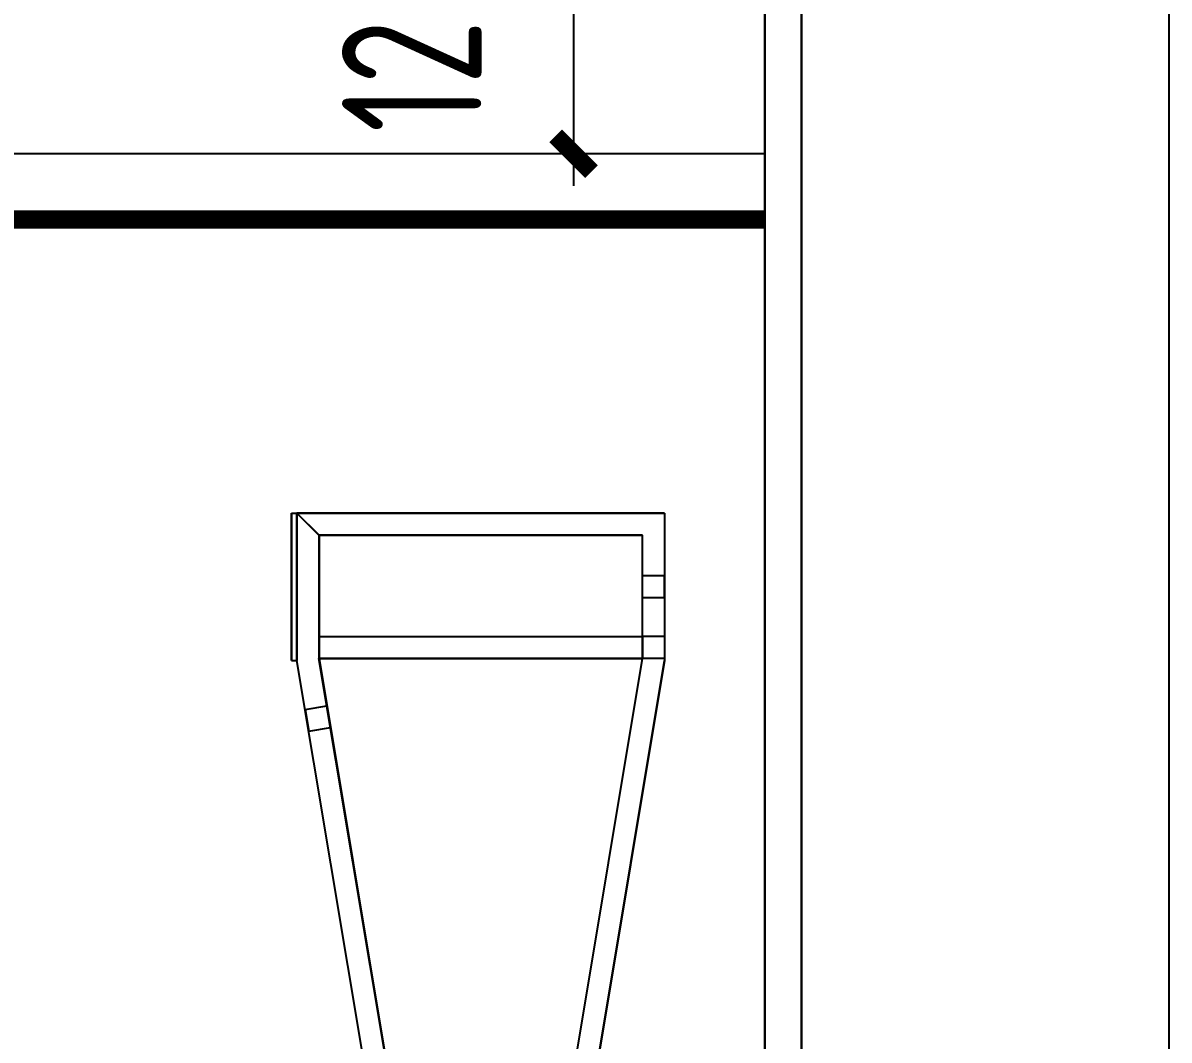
# Model space of a CAD drawing. Extents: x 11992 to 29481, y -6727 to 6811.
# Drawn here: x 25176 to 25800, y 3009 to 3562 of the extents above; entities that cross this region are included whole.
import ezdxf

# ---------------------------------------------------------------- set-up
doc = ezdxf.new("R2010")
doc.units = 0
doc.header["$MEASUREMENT"] = 0
doc.layers.get('0').update_dxf_attribs({"color": 8, "linetype": 'CONTINUOUS'})
doc.layers.get('Defpoints').update_dxf_attribs({"color": 8, "linetype": 'CONTINUOUS'})
for name, color, linetype in [('FF-FINISH【完成面】', 8, 'CONTINUOUS'), ('WALL', 8, 'CONTINUOUS'), ('zoylight 4标注', 9, 'CONTINUOUS')]:
    doc.layers.add(name, color=color, linetype=linetype)
doc.layers.add('zoylight 1灯带', color=1, linetype='CONTINUOUS', lineweight=30)
doc.styles.add('CCD-DIM', font='archs.shx', dxfattribs={"width": 0.8})
doc.styles.add('XZC', font='SIMPLEX.SHX', dxfattribs={"width": 0.7, "bigfont": 'hztxt.shx'})
doc.linetypes.add('LED_LINE', pattern='A,12.7,-5.08,["LED",XZC,S=2.54,R=0,X=-2.54,Y=-1.27],-6.35', length=24.13)
doc.dimstyles.new('zoylight_DIM_40', dxfattribs={"dimscale": 40, "dimtxt": 1.9, "dimasz": 0.4, "dimexe": 0.5, "dimexo": 0.5, "dimgap": 0.5, "dimtad": 1, "dimdec": 0, "dimrnd": 5, "dimzin": 12, "dimdsep": 46, "dimtxsty": 'CCD-DIM', "dimblk": 'CCD_Dimension_Tick', "dimcen": 0.125, "dimclrd": 44, "dimclre": 44, "dimclrt": 50, "dimadec": 0, "dimazin": 0, "dimtfac": 1, "dimtdec": 0, "dimtmove": 2, "dimatfit": 3, "dimldrblk": 'CCD_Leader_Dot', "dimfxl": 0, "dimtvp": 1, "dimtolj": 1, "dimtzin": 0, "dimarcsym": 0})

# ---------------------------------------------------------------- blocks, each defined once
blk = doc.blocks.new('CCD_Dimension_Tick')
at = {"color": 0, "linetype": 'ByBlock'}
for p, q in [((-1.091, 0), (0, 0)), ((0, 0), (1.091, 0))]:
    blk.add_line(p, q, dxfattribs=at)
at = {"color": 0, "linetype": 'Continuous', "const_width": 0.608}
blk.add_lwpolyline([(-0.61, -0.61), (0.61, 0.61)], dxfattribs=at)
blk = doc.blocks.new('*D16')
at = {"layer": 'Defpoints', "color": 0, "linetype": 'Continuous'}
for p in [(25579.62, 3610.55), (25475.59, 3490.55), (25579.62, 3490.55)]:
    blk.add_point(p, dxfattribs=at)
at = {"layer": 'zoylight 4标注', "color": 44, "lineweight": -2}
for p, q in [((25559.62, 3610.55), (25455.59, 3610.55)), ((25475.59, 3594.55), (25475.59, 3506.55))]:
    blk.add_line(p, q, dxfattribs=at)
at = {"layer": 'zoylight 4标注', "color": 44, "linetype": 'Continuous', "lineweight": -2}
blk.add_line((25559.62, 3490.55), (25455.59, 3490.55), dxfattribs=at)
at = {"layer": 'zoylight 4标注', "color": 44, "linetype": 'Continuous', "lineweight": -2, "xscale": 16, "yscale": 16, "zscale": 16}
for p, rotation in [((25475.59, 3610.55), 90), ((25475.59, 3490.55), 270)]:
    blk.add_blockref('CCD_Dimension_Tick', p, dxfattribs=dict(at, rotation=rotation))
at = {"layer": 'zoylight 4标注', "color": 50, "linetype": 'Continuous', "insert": (25387.59, 3550.55), "char_height": 76, "attachment_point": 5, "rotation": 90, "style": 'CCD-DIM'}
blk.add_mtext('\\A1;120', dxfattribs=at)
blk = doc.blocks.new('CCD_Leader_Dot')
at = {"color": 0, "linetype": 'ByBlock'}
blk.add_line((-5, 0), (-10, 0), dxfattribs=at)
at = {"color": 0, "linetype": 'ByBlock', "const_width": 5}
blk.add_lwpolyline([(-2.5, 0, 1), (2.5, 0, 1)], format="xyb", close=True, dxfattribs=at)

msp = doc.modelspace()

# ---------------------------------------------------------------- linework, layer by layer
for p, q in [((25599.62, 3630.6, 559.57), (25599.62, 730.58, 559.57)), ((25599.62, 3630.6, 329.57), (25599.62, 730.58, 329.57)), ((25599.62, 3630.6, -40.43), (25599.62, 730.6, -40.43)), ((25599.62, 3630.6, 329.57), (25599.62, 730.6, 329.57)), ((25599.62, 730.53, -2440.43), (25599.62, 3630.6, -2440.43)), ((25599.62, 730.58, 559.57), (25599.62, 3630.6, 559.57)), ((25599.62, 3630.6, -2440.43), (25599.62, 730.58, -2440.43)), ((25599.62, 3630.6, -2440.43), (25599.62, 730.58, -2440.43)), ((25599.62, 3630.6, -2640.43), (25599.62, 730.58, -2640.43)), ((25579.62, 3490.55), (19119.62, 3490.55)), ((25322.08, 3295.03, -1799.25), (25322.08, 3215.03, -1799.25)), ((25322.08, 3295.03, -2173.25), (25322.08, 3215.03, -2173.25)), ((25322.08, 3295.03, -2173.25), (25322.08, 3295.03, -1799.25)), ((25322.08, 3295.03, -1799.25), (25325.09, 3295.03, -1799.25)), ((25322.08, 3295.03, -2173.25), (25325.08, 3295.03, -2173.25)), ((25322.08, 3295.03, -2173.25), (25322.08, 3295.03, -1799.25)), ((25322.08, 3295.03, -2173.25), (25322.08, 3215.03, -2173.25)), ((25322.08, 3215.03, -1799.25), (25322.08, 3295.03, -1799.25)), ((25322.09, 3295.03, -551.24), (25322.09, 3215.03, -551.24)), ((25322.09, 3295.03, -925.25), (25322.09, 3215.03, -925.25)), ((25322.09, 3295.03, -925.25), (25322.09, 3295.03, -551.24)), ((25322.09, 3295.03, -551.24), (25325.09, 3295.03, -551.24)), ((25322.09, 3295.03, -925.25), (25325.09, 3295.03, -925.25)), ((25322.09, 3295.03, -925.25), (25322.09, 3295.03, -551.24)), ((25322.09, 3295.03, -925.25), (25322.09, 3215.03, -925.25)), ((25322.09, 3215.03, -551.24), (25322.09, 3295.03, -551.24)), ((25322.09, 3295.03, -1175.25), (25322.09, 3215.03, -1175.25)), ((25322.09, 3295.03, -1549.25), (25322.09, 3215.03, -1549.25)), ((25322.09, 3295.03, -1549.25), (25322.09, 3295.03, -1175.25)), ((25322.09, 3295.03, -1175.25), (25325.09, 3295.03, -1175.25)), ((25322.09, 3295.03, -1549.25), (25325.09, 3295.03, -1549.25)), ((25322.09, 3295.03, -1549.25), (25322.09, 3295.03, -1175.25)), ((25322.09, 3295.03, -1549.25), (25322.09, 3215.03, -1549.25)), ((25322.09, 3215.03, -1175.25), (25322.09, 3295.03, -1175.25)), ((25325.08, 3215.03, -2173.25), (25325.08, 3295.03, -2173.25)), ((25325.09, 3295.03, -1799.25), (25325.08, 3295.03, -2173.25)), ((25325.08, 3215.03, -2161.25), (25325.08, 3295.03, -2161.25)), ((25325.08, 3295.03, -2161.25), (25525.08, 3295.03, -2161.25)), ((25337.08, 3283.03, -2161.25), (25325.08, 3295.03, -2161.25)), ((25325.08, 3215.03, -2173.25), (25325.08, 3295.03, -2173.25)), ((25525.08, 3295.03, -2173.25), (25325.08, 3295.03, -2173.25)), ((25337.08, 3283.03, -2173.25), (25325.08, 3295.03, -2173.25)), ((25325.08, 3295.03, -2161.25), (25325.08, 3295.03, -2173.25)), ((25325.08, 3215.03, -2423.25), (25325.08, 3295.03, -2423.25)), ((25325.08, 3295.03, -2423.25), (25525.08, 3295.03, -2423.25)), ((25337.08, 3283.03, -2423.25), (25325.08, 3295.03, -2423.25)), ((25325.08, 3215.03, -2435.25), (25325.08, 3295.03, -2435.25)), ((25525.08, 3295.03, -2435.25), (25325.08, 3295.03, -2435.25)), ((25337.08, 3283.03, -2435.25), (25325.08, 3295.03, -2435.25)), ((25325.08, 3295.03, -2423.25), (25325.08, 3295.03, -2435.25)), ((25325.09, 3215.03, -289.24), (25325.09, 3295.03, -289.24)), ((25325.09, 3295.03, -289.24), (25525.09, 3295.03, -289.24)), ((25337.09, 3283.03, -289.24), (25325.09, 3295.03, -289.24)), ((25325.09, 3215.03, -301.24), (25325.09, 3295.03, -301.24)), ((25525.09, 3295.03, -301.24), (25325.09, 3295.03, -301.24)), ((25337.09, 3283.03, -301.24), (25325.09, 3295.03, -301.24)), ((25325.09, 3295.03, -289.24), (25325.09, 3295.03, -301.24)), ((25325.09, 3215.03, -551.24), (25325.09, 3295.03, -551.24)), ((25325.09, 3295.03, -551.24), (25525.09, 3295.03, -551.25)), ((25337.09, 3283.03, -551.24), (25325.09, 3295.03, -551.24)), ((25325.09, 3215.03, -563.24), (25325.09, 3295.03, -563.24)), ((25525.09, 3295.03, -563.25), (25325.09, 3295.03, -563.24)), ((25337.09, 3283.03, -563.24), (25325.09, 3295.03, -563.24)), ((25325.09, 3295.03, -551.24), (25325.09, 3295.03, -563.24)), ((25325.09, 3295.03, -551.24), (25325.09, 3215.03, -551.24)), ((25325.09, 3215.03, -925.25), (25325.09, 3295.03, -925.25)), ((25325.09, 3295.03, -551.24), (25325.09, 3295.03, -925.25)), ((25325.09, 3215.03, -913.25), (25325.09, 3295.03, -913.25)), ((25325.09, 3295.03, -913.25), (25525.09, 3295.03, -913.25)), ((25337.09, 3283.03, -913.25), (25325.09, 3295.03, -913.25)), ((25325.09, 3215.03, -925.25), (25325.09, 3295.03, -925.25)), ((25525.09, 3295.03, -925.25), (25325.09, 3295.03, -925.25)), ((25337.09, 3283.03, -925.25), (25325.09, 3295.03, -925.25)), ((25325.09, 3295.03, -913.25), (25325.09, 3295.03, -925.25)), ((25325.09, 3215.03, -1175.25), (25325.09, 3295.03, -1175.25)), ((25325.09, 3295.03, -1175.25), (25525.09, 3295.03, -1175.25)), ((25337.09, 3283.03, -1175.25), (25325.09, 3295.03, -1175.25)), ((25325.09, 3215.03, -1187.25), (25325.09, 3295.03, -1187.25)), ((25525.09, 3295.03, -1187.25), (25325.09, 3295.03, -1187.25)), ((25337.09, 3283.03, -1187.25), (25325.09, 3295.03, -1187.25)), ((25325.09, 3295.03, -1175.25), (25325.09, 3295.03, -1187.25)), ((25325.09, 3295.03, -1175.25), (25325.09, 3215.03, -1175.25)), ((25325.09, 3215.03, -1549.25), (25325.09, 3295.03, -1549.25)), ((25325.09, 3295.03, -1175.25), (25325.09, 3295.03, -1549.25)), ((25325.09, 3215.03, -1537.25), (25325.09, 3295.03, -1537.25)), ((25325.09, 3295.03, -1537.25), (25525.09, 3295.03, -1537.25)), ((25337.09, 3283.03, -1537.25), (25325.09, 3295.03, -1537.25)), ((25325.09, 3215.03, -1549.25), (25325.09, 3295.03, -1549.25)), ((25525.09, 3295.03, -1549.25), (25325.09, 3295.03, -1549.25)), ((25337.09, 3283.03, -1549.25), (25325.09, 3295.03, -1549.25)), ((25325.09, 3295.03, -1537.25), (25325.09, 3295.03, -1549.25)), ((25325.09, 3215.03, -1799.25), (25325.09, 3295.03, -1799.25)), ((25325.09, 3295.03, -1799.25), (25525.09, 3295.03, -1799.25)), ((25337.08, 3283.03, -1799.25), (25325.09, 3295.03, -1799.25)), ((25325.09, 3215.03, -1811.25), (25325.09, 3295.03, -1811.25)), ((25525.09, 3295.03, -1811.25), (25325.09, 3295.03, -1811.25)), ((25337.08, 3283.03, -1811.25), (25325.09, 3295.03, -1811.25)), ((25325.09, 3295.03, -1799.25), (25325.09, 3295.03, -1811.25)), ((25325.09, 3295.03, -1799.25), (25325.09, 3215.03, -1799.25)), ((25525.08, 3295.03, -2161.25), (25525.09, 3215.03, -2161.25)), ((25525.08, 3295.03, -2173.25), (25525.09, 3215.03, -2173.25)), ((25525.08, 3295.03, -2161.25), (25525.08, 3295.03, -2173.25)), ((25525.08, 3295.03, -2423.25), (25525.08, 3215.03, -2423.25)), ((25525.08, 3295.03, -2435.25), (25525.08, 3215.03, -2435.25)), ((25525.08, 3295.03, -2423.25), (25525.08, 3295.03, -2435.25)), ((25525.09, 3295.03, -289.24), (25525.09, 3215.03, -289.24)), ((25525.09, 3295.03, -301.24), (25525.09, 3215.03, -301.24)), ((25525.09, 3295.03, -289.24), (25525.09, 3295.03, -301.24)), ((25525.09, 3295.03, -551.25), (25525.09, 3215.03, -551.25)), ((25525.09, 3295.03, -563.25), (25525.09, 3215.03, -563.25)), ((25525.09, 3295.03, -551.25), (25525.09, 3295.03, -563.25)), ((25525.09, 3295.03, -913.25), (25525.09, 3215.03, -913.25)), ((25525.09, 3295.03, -925.25), (25525.09, 3215.03, -925.25)), ((25525.09, 3295.03, -913.25), (25525.09, 3295.03, -925.25)), ((25525.09, 3295.03, -1175.25), (25525.09, 3215.03, -1175.25)), ((25525.09, 3295.03, -1187.25), (25525.09, 3215.03, -1187.25)), ((25525.09, 3295.03, -1175.25), (25525.09, 3295.03, -1187.25)), ((25525.09, 3295.03, -1537.25), (25525.09, 3215.03, -1537.25)), ((25525.09, 3295.03, -1549.25), (25525.09, 3215.03, -1549.25)), ((25525.09, 3295.03, -1537.25), (25525.09, 3295.03, -1549.25)), ((25525.09, 3295.03, -1799.25), (25525.09, 3215.03, -1799.25)), ((25525.09, 3295.03, -1811.25), (25525.09, 3215.03, -1811.25)), ((25525.09, 3295.03, -1799.25), (25525.09, 3295.03, -1811.25)), ((25337.08, 3283.03, -1799.25), (25513.08, 3283.03, -1799.25)), ((25337.08, 3283.03, -1799.25), (25337.09, 3216.02, -1799.25)), ((25513.08, 3283.03, -1811.25), (25337.08, 3283.03, -1811.25)), ((25337.08, 3283.03, -1811.25), (25337.09, 3216.02, -1811.25)), ((25337.08, 3283.03, -1799.25), (25337.08, 3283.03, -1811.25)), ((25337.08, 3283.03, -2161.25), (25513.08, 3283.03, -2161.25)), ((25337.08, 3283.03, -2161.25), (25337.08, 3216.02, -2161.25)), ((25513.08, 3283.03, -2173.25), (25337.08, 3283.03, -2173.25)), ((25337.08, 3283.03, -2173.25), (25337.08, 3216.02, -2173.25)), ((25337.08, 3283.03, -2161.25), (25337.08, 3283.03, -2173.25)), ((25337.08, 3283.03, -2423.25), (25513.08, 3283.03, -2423.25)), ((25337.08, 3283.03, -2423.25), (25337.08, 3216.02, -2423.25)), ((25513.08, 3283.03, -2435.25), (25337.08, 3283.03, -2435.25)), ((25337.08, 3283.03, -2435.25), (25337.08, 3216.02, -2435.25)), ((25337.08, 3283.03, -2423.25), (25337.08, 3283.03, -2435.25)), ((25337.09, 3283.03, -289.24), (25513.09, 3283.03, -289.24)), ((25337.09, 3283.03, -289.24), (25337.09, 3216.02, -289.24)), ((25513.09, 3283.03, -301.24), (25337.09, 3283.03, -301.24)), ((25337.09, 3283.03, -301.24), (25337.09, 3216.02, -301.24)), ((25337.09, 3283.03, -289.24), (25337.09, 3283.03, -301.24)), ((25337.09, 3283.03, -551.24), (25513.09, 3283.03, -551.25)), ((25337.09, 3283.03, -551.24), (25337.09, 3216.02, -551.24)), ((25513.09, 3283.03, -563.25), (25337.09, 3283.03, -563.24)), ((25337.09, 3283.03, -563.24), (25337.09, 3216.02, -563.24)), ((25337.09, 3283.03, -551.24), (25337.09, 3283.03, -563.24)), ((25337.09, 3283.03, -913.25), (25513.09, 3283.03, -913.25)), ((25337.09, 3283.03, -913.25), (25337.09, 3216.02, -913.25)), ((25513.09, 3283.03, -925.25), (25337.09, 3283.03, -925.25)), ((25337.09, 3283.03, -925.25), (25337.09, 3216.02, -925.25)), ((25337.09, 3283.03, -913.25), (25337.09, 3283.03, -925.25)), ((25337.09, 3283.03, -1175.25), (25513.09, 3283.03, -1175.25)), ((25337.09, 3283.03, -1175.25), (25337.09, 3216.02, -1175.25)), ((25513.09, 3283.03, -1187.25), (25337.09, 3283.03, -1187.25)), ((25337.09, 3283.03, -1187.25), (25337.09, 3216.02, -1187.25)), ((25337.09, 3283.03, -1175.25), (25337.09, 3283.03, -1187.25)), ((25337.09, 3283.03, -1537.25), (25513.09, 3283.03, -1537.25)), ((25337.09, 3283.03, -1537.25), (25337.09, 3216.02, -1537.25)), ((25513.09, 3283.03, -1549.25), (25337.09, 3283.03, -1549.25)), ((25337.09, 3283.03, -1549.25), (25337.09, 3216.02, -1549.25)), ((25337.09, 3283.03, -1537.25), (25337.09, 3283.03, -1549.25)), ((25513.09, 3216.02, -1799.25), (25513.08, 3283.03, -1799.25)), ((25513.08, 3216.02, -1811.25), (25513.08, 3283.03, -1811.25)), ((25513.08, 3283.03, -1799.25), (25513.08, 3283.03, -1811.25)), ((25513.08, 3216.02, -2161.25), (25513.08, 3283.03, -2161.25)), ((25513.08, 3216.02, -2173.25), (25513.08, 3283.03, -2173.25)), ((25513.08, 3283.03, -2161.25), (25513.08, 3283.03, -2173.25)), ((25513.08, 3216.02, -2423.25), (25513.08, 3283.03, -2423.25)), ((25513.08, 3216.02, -2435.25), (25513.08, 3283.03, -2435.25)), ((25513.08, 3283.03, -2423.25), (25513.08, 3283.03, -2435.25)), ((25513.09, 3216.02, -289.24), (25513.09, 3283.03, -289.24)), ((25513.09, 3216.02, -301.24), (25513.09, 3283.03, -301.24)), ((25513.09, 3283.03, -289.24), (25513.09, 3283.03, -301.24)), ((25513.09, 3216.02, -551.25), (25513.09, 3283.03, -551.25)), ((25513.09, 3216.02, -563.25), (25513.09, 3283.03, -563.25)), ((25513.09, 3283.03, -551.25), (25513.09, 3283.03, -563.25)), ((25513.09, 3216.02, -913.25), (25513.09, 3283.03, -913.25)), ((25513.09, 3216.02, -925.25), (25513.09, 3283.03, -925.25)), ((25513.09, 3283.03, -913.25), (25513.09, 3283.03, -925.25)), ((25513.09, 3216.02, -1175.25), (25513.09, 3283.03, -1175.25)), ((25513.09, 3216.02, -1187.25), (25513.09, 3283.03, -1187.25)), ((25513.09, 3283.03, -1175.25), (25513.09, 3283.03, -1187.25)), ((25513.09, 3216.02, -1537.25), (25513.09, 3283.03, -1537.25)), ((25513.09, 3216.02, -1549.25), (25513.09, 3283.03, -1549.25)), ((25513.09, 3283.03, -1537.25), (25513.09, 3283.03, -1549.25)), ((25513.08, 3249.03, -1811.25), (25513.08, 3261.03, -1811.25)), ((25513.08, 3249.03, -2161.25), (25513.08, 3261.03, -2161.25)), ((25513.08, 3261.03, -1811.25), (25513.08, 3261.03, -2161.25)), ((25525.09, 3261.03, -1811.25), (25513.08, 3261.03, -1811.25)), ((25525.08, 3261.03, -2161.25), (25513.08, 3261.03, -2161.25)), ((25513.09, 3249.03, -563.25), (25513.09, 3261.03, -563.25)), ((25513.09, 3249.03, -913.25), (25513.09, 3261.03, -913.25)), ((25513.09, 3261.03, -563.25), (25513.09, 3261.03, -913.25)), ((25525.09, 3261.03, -563.25), (25513.09, 3261.03, -563.25)), ((25525.09, 3261.03, -913.25), (25513.09, 3261.03, -913.25)), ((25513.09, 3249.03, -1187.25), (25513.09, 3261.03, -1187.25)), ((25513.09, 3249.03, -1537.25), (25513.09, 3261.03, -1537.25)), ((25513.09, 3261.03, -1187.25), (25513.09, 3261.03, -1537.25)), ((25525.09, 3261.03, -1187.25), (25513.09, 3261.03, -1187.25)), ((25525.09, 3261.03, -1537.25), (25513.09, 3261.03, -1537.25)), ((25525.08, 3249.03, -2161.25), (25525.08, 3261.03, -2161.25)), ((25525.08, 3261.03, -2161.25), (25525.09, 3261.03, -1811.25)), ((25525.09, 3249.03, -563.25), (25525.09, 3261.03, -563.25)), ((25525.09, 3249.03, -913.25), (25525.09, 3261.03, -913.25)), ((25525.09, 3261.03, -913.25), (25525.09, 3261.03, -563.25)), ((25525.09, 3249.03, -1187.25), (25525.09, 3261.03, -1187.25)), ((25525.09, 3249.03, -1537.25), (25525.09, 3261.03, -1537.25)), ((25525.09, 3261.03, -1537.25), (25525.09, 3261.03, -1187.25)), ((25525.09, 3249.03, -1811.25), (25525.09, 3261.03, -1811.25)), ((25513.08, 3249.03, -2161.25), (25513.08, 3249.03, -1811.25)), ((25525.08, 3249.03, -2161.25), (25513.08, 3249.03, -2161.25)), ((25525.09, 3249.03, -1811.25), (25513.08, 3249.03, -1811.25)), ((25513.09, 3249.03, -913.25), (25513.09, 3249.03, -563.25)), ((25525.09, 3249.03, -913.25), (25513.09, 3249.03, -913.25)), ((25525.09, 3249.03, -563.25), (25513.09, 3249.03, -563.25)), ((25513.09, 3249.03, -1537.25), (25513.09, 3249.03, -1187.25)), ((25525.09, 3249.03, -1537.25), (25513.09, 3249.03, -1537.25)), ((25525.09, 3249.03, -1187.25), (25513.09, 3249.03, -1187.25)), ((25525.08, 3249.03, -2161.25), (25525.09, 3249.03, -1811.25)), ((25525.09, 3249.03, -913.25), (25525.09, 3249.03, -563.25)), ((25525.09, 3249.03, -1537.25), (25525.09, 3249.03, -1187.25)), ((25337.08, 3228.02, -2423.25), (25513.08, 3228.02, -2423.25)), ((25337.08, 3228.02, -2423.25), (25337.08, 3216.02, -2423.25)), ((25337.08, 3228.02, -2435.25), (25513.08, 3228.02, -2435.25)), ((25337.08, 3228.02, -2435.25), (25337.08, 3216.02, -2435.25)), ((25337.08, 3228.02, -2423.25), (25337.08, 3228.02, -2435.25)), ((25337.09, 3228.02, -551.24), (25513.09, 3228.02, -551.25)), ((25337.09, 3228.02, -551.24), (25337.09, 3216.02, -551.24)), ((25337.09, 3228.02, -563.24), (25513.09, 3228.02, -563.25)), ((25337.09, 3228.02, -563.24), (25337.09, 3216.02, -563.24)), ((25337.09, 3228.02, -551.24), (25337.09, 3228.02, -563.24)), ((25337.09, 3228.02, -1175.25), (25513.09, 3228.02, -1175.25)), ((25337.09, 3228.02, -1175.25), (25337.09, 3216.02, -1175.25)), ((25337.09, 3228.02, -1187.25), (25513.09, 3228.02, -1187.25)), ((25337.09, 3228.02, -1187.25), (25337.09, 3216.02, -1187.25)), ((25337.09, 3228.02, -1175.25), (25337.09, 3228.02, -1187.25)), ((25337.09, 3228.02, -1799.25), (25513.08, 3228.02, -1799.25)), ((25337.09, 3228.02, -1799.25), (25337.09, 3216.02, -1799.25)), ((25337.09, 3228.02, -1811.25), (25513.08, 3228.02, -1811.25)), ((25337.09, 3228.02, -1811.25), (25337.09, 3216.02, -1811.25)), ((25337.09, 3228.02, -1799.25), (25337.09, 3228.02, -1811.25)), ((25513.08, 3216.02, -1799.25), (25513.08, 3228.02, -1799.25)), ((25513.08, 3228.02, -1811.25), (25513.08, 3216.02, -1811.25)), ((25513.08, 3228.02, -1799.25), (25513.08, 3228.02, -1811.25)), ((25513.09, 3228.02, -1549.25), (25513.08, 3228.02, -1799.25)), ((25513.08, 3228.02, -1799.25), (25513.08, 3216.02, -1799.25)), ((25525.09, 3228.02, -1799.25), (25513.08, 3228.02, -1799.25)), ((25513.08, 3216.02, -2423.25), (25513.08, 3228.02, -2423.25)), ((25513.08, 3228.02, -2435.25), (25513.08, 3216.02, -2435.25)), ((25513.08, 3228.02, -2423.25), (25513.08, 3228.02, -2435.25)), ((25513.08, 3228.02, -2173.25), (25513.08, 3228.02, -2423.25)), ((25513.08, 3228.02, -2423.25), (25513.08, 3216.02, -2423.25)), ((25513.08, 3228.02, -2173.25), (25513.08, 3216.02, -2173.25)), ((25525.09, 3228.02, -2173.25), (25513.08, 3228.02, -2173.25)), ((25525.08, 3228.02, -2423.25), (25513.08, 3228.02, -2423.25)), ((25513.09, 3216.02, -551.25), (25513.09, 3228.02, -551.25)), ((25513.09, 3228.02, -563.25), (25513.09, 3216.02, -563.25)), ((25513.09, 3228.02, -551.25), (25513.09, 3228.02, -563.25)), ((25513.09, 3228.02, -301.24), (25513.09, 3228.02, -551.25)), ((25513.09, 3228.02, -551.25), (25513.09, 3216.02, -551.25)), ((25513.09, 3228.02, -301.24), (25513.09, 3216.02, -301.24)), ((25525.09, 3228.02, -301.24), (25513.09, 3228.02, -301.24)), ((25525.09, 3228.02, -551.25), (25513.09, 3228.02, -551.25)), ((25513.09, 3216.02, -1175.25), (25513.09, 3228.02, -1175.25)), ((25513.09, 3228.02, -1187.25), (25513.09, 3216.02, -1187.25)), ((25513.09, 3228.02, -1175.25), (25513.09, 3228.02, -1187.25)), ((25513.09, 3228.02, -925.25), (25513.09, 3228.02, -1175.25)), ((25513.09, 3228.02, -1175.25), (25513.09, 3216.02, -1175.25)), ((25513.09, 3228.02, -925.25), (25513.09, 3216.02, -925.25)), ((25525.09, 3228.02, -925.25), (25513.09, 3228.02, -925.25)), ((25525.09, 3228.02, -1175.25), (25513.09, 3228.02, -1175.25)), ((25513.09, 3228.02, -1549.25), (25513.09, 3216.02, -1549.25)), ((25525.09, 3228.02, -1549.25), (25513.09, 3228.02, -1549.25)), ((25525.09, 3228.02, -2173.25), (25525.08, 3228.02, -2423.25)), ((25525.08, 3228.02, -2423.25), (25525.08, 3216.02, -2423.25)), ((25525.09, 3228.02, -301.24), (25525.09, 3228.02, -551.25)), ((25525.09, 3228.02, -551.25), (25525.09, 3216.02, -551.25)), ((25525.09, 3228.02, -301.24), (25525.09, 3216.02, -301.24)), ((25525.09, 3228.02, -925.25), (25525.09, 3228.02, -1175.25)), ((25525.09, 3228.02, -1175.25), (25525.09, 3216.02, -1175.25)), ((25525.09, 3228.02, -925.25), (25525.09, 3216.02, -925.25)), ((25525.09, 3228.02, -1549.25), (25525.09, 3228.02, -1799.25)), ((25525.09, 3228.02, -1799.25), (25525.09, 3216.02, -1799.25)), ((25525.09, 3228.02, -1549.25), (25525.09, 3216.02, -1549.25)), ((25525.09, 3228.02, -2173.25), (25525.09, 3216.02, -2173.25)), ((25322.08, 3215.03, -1799.25), (25322.08, 3215.03, -2173.25)), ((25322.08, 3215.03, -1799.25), (25325.09, 3215.03, -1799.25)), ((25322.08, 3215.03, -2173.25), (25325.08, 3215.03, -2173.25)), ((25322.08, 3215.03, -2173.25), (25322.08, 3215.03, -1799.25)), ((25322.09, 3215.03, -551.24), (25322.09, 3215.03, -925.25)), ((25322.09, 3215.03, -551.24), (25325.09, 3215.03, -551.24)), ((25322.09, 3215.03, -925.25), (25325.09, 3215.03, -925.25)), ((25322.09, 3215.03, -925.25), (25322.09, 3215.03, -551.24)), ((25322.09, 3215.03, -1175.25), (25322.09, 3215.03, -1549.25)), ((25322.09, 3215.03, -1175.25), (25325.09, 3215.03, -1175.25)), ((25322.09, 3215.03, -1549.25), (25325.09, 3215.03, -1549.25)), ((25322.09, 3215.03, -1549.25), (25322.09, 3215.03, -1175.25)), ((25325.09, 3215.03, -1799.25), (25325.08, 3215.03, -2173.25)), ((25375.02, 2915.44, -2161.25), (25325.08, 3215.03, -2161.25)), ((25375.02, 2915.44, -2173.25), (25325.08, 3215.03, -2173.25)), ((25325.08, 3215.03, -2161.25), (25325.08, 3215.03, -2173.25)), ((25375.02, 2915.44, -2423.25), (25325.08, 3215.03, -2423.25)), ((25375.02, 2915.44, -2435.25), (25325.08, 3215.03, -2435.25)), ((25325.08, 3215.03, -2423.25), (25325.08, 3215.03, -2435.25)), ((25375.02, 2915.44, -289.24), (25325.09, 3215.03, -289.24)), ((25375.02, 2915.44, -301.24), (25325.09, 3215.03, -301.24)), ((25325.09, 3215.03, -289.24), (25325.09, 3215.03, -301.24)), ((25375.02, 2915.44, -551.24), (25325.09, 3215.03, -551.24)), ((25375.02, 2915.44, -563.24), (25325.09, 3215.03, -563.24)), ((25325.09, 3215.03, -551.24), (25325.09, 3215.03, -563.24)), ((25325.09, 3215.03, -551.24), (25325.09, 3215.03, -925.25)), ((25375.02, 2915.44, -913.25), (25325.09, 3215.03, -913.25)), ((25375.02, 2915.44, -925.25), (25325.09, 3215.03, -925.25)), ((25325.09, 3215.03, -913.25), (25325.09, 3215.03, -925.25)), ((25375.02, 2915.44, -1175.25), (25325.09, 3215.03, -1175.25)), ((25375.02, 2915.44, -1187.25), (25325.09, 3215.03, -1187.25)), ((25325.09, 3215.03, -1175.25), (25325.09, 3215.03, -1187.25)), ((25325.09, 3215.03, -1175.25), (25325.09, 3215.03, -1549.25)), ((25375.02, 2915.44, -1537.25), (25325.09, 3215.03, -1537.25)), ((25375.02, 2915.44, -1549.25), (25325.09, 3215.03, -1549.25)), ((25325.09, 3215.03, -1537.25), (25325.09, 3215.03, -1549.25)), ((25375.02, 2915.44, -1799.25), (25325.09, 3215.03, -1799.25)), ((25375.02, 2915.44, -1811.25), (25325.09, 3215.03, -1811.25)), ((25325.09, 3215.03, -1799.25), (25325.09, 3215.03, -1811.25)), ((25337.08, 3216.02, -2161.25), (25387.02, 2916.43, -2161.25)), ((25387.02, 2916.43, -2173.25), (25337.08, 3216.02, -2173.25)), ((25337.08, 3216.02, -2161.25), (25337.08, 3216.02, -2173.25)), ((25513.08, 3216.02, -2423.25), (25337.08, 3216.02, -2423.25)), ((25337.08, 3216.02, -2435.25), (25513.08, 3216.02, -2435.25)), ((25337.08, 3216.02, -2423.25), (25337.08, 3216.02, -2435.25)), ((25337.08, 3216.02, -2423.25), (25387.02, 2916.43, -2423.25)), ((25387.02, 2916.43, -2435.25), (25337.08, 3216.02, -2435.25)), ((25337.08, 3216.02, -2423.25), (25337.08, 3216.02, -2435.25)), ((25337.09, 3216.02, -289.24), (25387.02, 2916.44, -289.24)), ((25387.02, 2916.44, -301.24), (25337.09, 3216.02, -301.24)), ((25337.09, 3216.02, -289.24), (25337.09, 3216.02, -301.24)), ((25513.09, 3216.02, -551.25), (25337.09, 3216.02, -551.24)), ((25337.09, 3216.02, -563.24), (25513.09, 3216.02, -563.25)), ((25337.09, 3216.02, -551.24), (25337.09, 3216.02, -563.24)), ((25337.09, 3216.02, -551.24), (25387.02, 2916.44, -551.24)), ((25387.02, 2916.44, -563.24), (25337.09, 3216.02, -563.24)), ((25337.09, 3216.02, -551.24), (25337.09, 3216.02, -563.24)), ((25337.09, 3216.02, -913.25), (25387.02, 2916.44, -913.25)), ((25387.02, 2916.44, -925.25), (25337.09, 3216.02, -925.25)), ((25337.09, 3216.02, -913.25), (25337.09, 3216.02, -925.25)), ((25513.09, 3216.02, -1175.25), (25337.09, 3216.02, -1175.25)), ((25337.09, 3216.02, -1187.25), (25513.09, 3216.02, -1187.25)), ((25337.09, 3216.02, -1175.25), (25337.09, 3216.02, -1187.25)), ((25337.09, 3216.02, -1175.25), (25387.02, 2916.44, -1175.25)), ((25387.02, 2916.44, -1187.25), (25337.09, 3216.02, -1187.25)), ((25337.09, 3216.02, -1175.25), (25337.09, 3216.02, -1187.25)), ((25337.09, 3216.02, -1537.25), (25387.02, 2916.44, -1537.25)), ((25387.02, 2916.44, -1549.25), (25337.09, 3216.02, -1549.25)), ((25337.09, 3216.02, -1537.25), (25337.09, 3216.02, -1549.25)), ((25513.08, 3216.02, -1799.25), (25337.09, 3216.02, -1799.25)), ((25337.09, 3216.02, -1811.25), (25513.08, 3216.02, -1811.25)), ((25337.09, 3216.02, -1799.25), (25337.09, 3216.02, -1811.25)), ((25337.09, 3216.02, -1799.25), (25387.02, 2916.44, -1799.25)), ((25387.02, 2916.44, -1811.25), (25337.09, 3216.02, -1811.25)), ((25337.09, 3216.02, -1799.25), (25337.09, 3216.02, -1811.25)), ((25463.15, 2916.44, -1175.25), (25513.09, 3216.02, -1175.25)), ((25463.15, 2916.44, -1187.25), (25513.09, 3216.02, -1187.25)), ((25463.15, 2916.44, -1537.25), (25513.09, 3216.02, -1537.25)), ((25463.15, 2916.44, -1549.25), (25513.09, 3216.02, -1549.25)), ((25463.15, 2916.44, -1799.25), (25513.09, 3216.02, -1799.25)), ((25463.15, 2916.44, -1811.25), (25513.08, 3216.02, -1811.25)), ((25463.15, 2916.43, -2161.25), (25513.08, 3216.02, -2161.25)), ((25463.15, 2916.43, -2173.25), (25513.08, 3216.02, -2173.25)), ((25463.15, 2916.43, -2423.25), (25513.08, 3216.02, -2423.25)), ((25463.15, 2916.43, -2435.25), (25513.08, 3216.02, -2435.25)), ((25463.16, 2916.44, -289.24), (25513.09, 3216.02, -289.24)), ((25463.16, 2916.44, -301.24), (25513.09, 3216.02, -301.24)), ((25463.16, 2916.44, -551.24), (25513.09, 3216.02, -551.25)), ((25463.16, 2916.44, -563.24), (25513.09, 3216.02, -563.25)), ((25463.16, 2916.44, -913.25), (25513.09, 3216.02, -913.25)), ((25463.16, 2916.44, -925.25), (25513.09, 3216.02, -925.25)), ((25475.15, 2915.44, -913.25), (25525.09, 3215.03, -913.25)), ((25525.09, 3215.03, -925.25), (25475.15, 2915.44, -925.25)), ((25475.15, 2915.44, -1175.25), (25525.09, 3215.03, -1175.25)), ((25525.09, 3215.03, -1187.25), (25475.15, 2915.44, -1187.25)), ((25475.15, 2915.44, -1537.25), (25525.09, 3215.03, -1537.25)), ((25525.09, 3215.03, -1549.25), (25475.15, 2915.44, -1549.25)), ((25475.15, 2915.44, -1799.25), (25525.09, 3215.03, -1799.25)), ((25525.09, 3215.03, -1811.25), (25475.15, 2915.44, -1811.25)), ((25475.15, 2915.44, -2161.25), (25525.09, 3215.03, -2161.25)), ((25525.09, 3215.03, -2173.25), (25475.15, 2915.44, -2173.25)), ((25475.15, 2915.44, -2423.25), (25525.08, 3215.03, -2423.25)), ((25525.08, 3215.03, -2435.25), (25475.15, 2915.44, -2435.25)), ((25475.16, 2915.44, -289.24), (25525.09, 3215.03, -289.24)), ((25525.09, 3215.03, -301.24), (25475.16, 2915.44, -301.24)), ((25475.16, 2915.44, -551.24), (25525.09, 3215.03, -551.25)), ((25525.09, 3215.03, -563.25), (25475.16, 2915.44, -563.24)), ((25513.08, 3216.02, -1799.25), (25513.08, 3216.02, -1811.25)), ((25513.09, 3216.02, -1799.25), (25513.08, 3216.02, -1811.25)), ((25513.09, 3216.02, -1549.25), (25513.08, 3216.02, -1799.25)), ((25525.09, 3216.02, -1799.25), (25513.08, 3216.02, -1799.25)), ((25513.08, 3216.02, -2161.25), (25513.08, 3216.02, -2173.25)), ((25513.08, 3216.02, -2423.25), (25513.08, 3216.02, -2435.25)), ((25513.08, 3216.02, -2423.25), (25513.08, 3216.02, -2435.25)), ((25513.08, 3216.02, -2173.25), (25513.08, 3216.02, -2423.25)), ((25525.08, 3216.02, -2423.25), (25513.08, 3216.02, -2423.25)), ((25525.09, 3216.02, -2173.25), (25513.08, 3216.02, -2173.25)), ((25513.09, 3216.02, -289.24), (25513.09, 3216.02, -301.24)), ((25513.09, 3216.02, -551.25), (25513.09, 3216.02, -563.25)), ((25513.09, 3216.02, -551.25), (25513.09, 3216.02, -563.25)), ((25513.09, 3216.02, -301.24), (25513.09, 3216.02, -551.25)), ((25525.09, 3216.02, -551.25), (25513.09, 3216.02, -551.25)), ((25525.09, 3216.02, -301.24), (25513.09, 3216.02, -301.24)), ((25513.09, 3216.02, -913.25), (25513.09, 3216.02, -925.25)), ((25513.09, 3216.02, -1175.25), (25513.09, 3216.02, -1187.25)), ((25513.09, 3216.02, -1175.25), (25513.09, 3216.02, -1187.25)), ((25513.09, 3216.02, -925.25), (25513.09, 3216.02, -1175.25)), ((25525.09, 3216.02, -1175.25), (25513.09, 3216.02, -1175.25)), ((25525.09, 3216.02, -925.25), (25513.09, 3216.02, -925.25)), ((25513.09, 3216.02, -1537.25), (25513.09, 3216.02, -1549.25)), ((25525.09, 3216.02, -1549.25), (25513.09, 3216.02, -1549.25)), ((25525.09, 3216.02, -2173.25), (25525.08, 3216.02, -2423.25)), ((25525.08, 3215.03, -2423.25), (25525.08, 3215.03, -2435.25)), ((25525.09, 3216.02, -301.24), (25525.09, 3216.02, -551.25)), ((25525.09, 3216.02, -925.25), (25525.09, 3216.02, -1175.25)), ((25525.09, 3216.02, -1549.25), (25525.09, 3216.02, -1799.25)), ((25525.09, 3215.03, -289.24), (25525.09, 3215.03, -301.24)), ((25525.09, 3215.03, -551.25), (25525.09, 3215.03, -563.25)), ((25525.09, 3215.03, -913.25), (25525.09, 3215.03, -925.25)), ((25525.09, 3215.03, -1175.25), (25525.09, 3215.03, -1187.25)), ((25525.09, 3215.03, -1537.25), (25525.09, 3215.03, -1549.25)), ((25525.09, 3215.03, -1799.25), (25525.09, 3215.03, -1811.25)), ((25525.09, 3215.03, -2161.25), (25525.09, 3215.03, -2173.25)), ((25329.54, 3188.3, -551.24), (25341.38, 3190.27, -551.24)), ((25329.54, 3188.3, -301.24), (25341.38, 3190.27, -301.24)), ((25329.54, 3188.3, -1175.25), (25341.38, 3190.27, -1175.25)), ((25329.54, 3188.3, -925.25), (25341.38, 3190.27, -925.25)), ((25329.54, 3188.3, -1799.25), (25341.38, 3190.27, -1799.25)), ((25329.54, 3188.3, -1549.25), (25341.38, 3190.27, -1549.25)), ((25329.54, 3188.29, -2423.25), (25341.38, 3190.27, -2423.25)), ((25329.54, 3188.29, -2173.25), (25341.38, 3190.27, -2173.25)), ((25331.51, 3176.46, -551.24), (25329.54, 3188.3, -551.24)), ((25329.54, 3188.3, -301.24), (25329.54, 3188.3, -551.24)), ((25329.54, 3188.3, -301.24), (25331.51, 3176.46, -301.24)), ((25331.51, 3176.46, -1175.25), (25329.54, 3188.3, -1175.25)), ((25329.54, 3188.3, -925.25), (25329.54, 3188.3, -1175.25)), ((25329.54, 3188.3, -925.25), (25331.51, 3176.46, -925.25)), ((25331.51, 3176.46, -1799.25), (25329.54, 3188.3, -1799.25)), ((25329.54, 3188.3, -1549.25), (25329.54, 3188.3, -1799.25)), ((25329.54, 3188.3, -1549.25), (25331.51, 3176.46, -1549.25)), ((25331.51, 3176.46, -2423.25), (25329.54, 3188.29, -2423.25)), ((25329.54, 3188.29, -2173.25), (25329.54, 3188.29, -2423.25)), ((25329.54, 3188.29, -2173.25), (25331.51, 3176.46, -2173.25)), ((25341.38, 3190.27, -551.24), (25343.35, 3178.43, -551.24)), ((25341.38, 3190.27, -551.24), (25341.38, 3190.27, -301.24)), ((25341.38, 3190.27, -301.24), (25343.35, 3178.43, -301.24)), ((25341.38, 3190.27, -1175.25), (25343.35, 3178.43, -1175.25)), ((25341.38, 3190.27, -1175.25), (25341.38, 3190.27, -925.25)), ((25341.38, 3190.27, -925.25), (25343.35, 3178.43, -925.25)), ((25341.38, 3190.27, -1799.25), (25343.35, 3178.43, -1799.25)), ((25341.38, 3190.27, -1799.25), (25341.38, 3190.27, -1549.25)), ((25341.38, 3190.27, -1549.25), (25343.35, 3178.43, -1549.25)), ((25341.38, 3190.27, -2423.25), (25343.35, 3178.43, -2423.25)), ((25341.38, 3190.27, -2423.25), (25341.38, 3190.27, -2173.25)), ((25341.38, 3190.27, -2173.25), (25343.35, 3178.43, -2173.25)), ((25331.51, 3176.46, -301.24), (25343.35, 3178.43, -301.24)), ((25331.51, 3176.46, -551.24), (25343.35, 3178.43, -551.24)), ((25331.51, 3176.46, -925.25), (25343.35, 3178.43, -925.25)), ((25331.51, 3176.46, -1175.25), (25343.35, 3178.43, -1175.25)), ((25331.51, 3176.46, -1549.25), (25343.35, 3178.43, -1549.25)), ((25331.51, 3176.46, -1799.25), (25343.35, 3178.43, -1799.25)), ((25331.51, 3176.46, -2173.25), (25343.35, 3178.43, -2173.25)), ((25331.51, 3176.46, -2423.25), (25343.35, 3178.43, -2423.25)), ((25331.51, 3176.46, -551.24), (25331.51, 3176.46, -301.24)), ((25331.51, 3176.46, -1175.25), (25331.51, 3176.46, -925.25)), ((25331.51, 3176.46, -1799.25), (25331.51, 3176.46, -1549.25)), ((25331.51, 3176.46, -2423.25), (25331.51, 3176.46, -2173.25)), ((25343.35, 3178.43, -551.24), (25343.35, 3178.43, -301.24)), ((25343.35, 3178.43, -1175.25), (25343.35, 3178.43, -925.25)), ((25343.35, 3178.43, -1799.25), (25343.35, 3178.43, -1549.25)), ((25343.35, 3178.43, -2423.25), (25343.35, 3178.43, -2173.25))]:
    msp.add_line(p, q)
at = {"layer": 'FF-FINISH【完成面】', "linetype": 'ByBlock', "elevation": 0}
for points in [[(25179.62, 4210.57), (25179.62, 3610.55), (25579.62, 3610.55), (25579.62, 750.48)], [(25579.62, 750.53), (25579.62, 3610.55), (25579.62, 3610.55), (25179.62, 3610.57)]]:
    msp.add_lwpolyline(points, dxfattribs=at)
at = {"layer": 'WALL'}
msp.add_line((25799.61, 530.47), (25799.61, 4430.55), dxfattribs=at)
at = {"layer": 'zoylight 1灯带', "linetype": 'LED_LINE', "ltscale": 20, "const_width": 10, "elevation": 0}
msp.add_lwpolyline([(25579.62, 3454.74), (19119.62, 3454.74)], dxfattribs=at)

# ---------------------------------------------------------------- dimensions: what is measured, and where the dimension line sits
at = {"layer": 'zoylight 4标注', "linetype": 'Continuous'}
dim = msp.add_aligned_dim(p1=(25579.62, 3610.55), p2=(25579.62, 3490.55), distance=-104.03, dimstyle='zoylight_DIM_40', dxfattribs=at)
dim.commit()
dim.dimension.update_dxf_attribs({"geometry": '*D16', "text_midpoint": (25387.59, 3550.55)})

doc.saveas('drawing.dxf')
